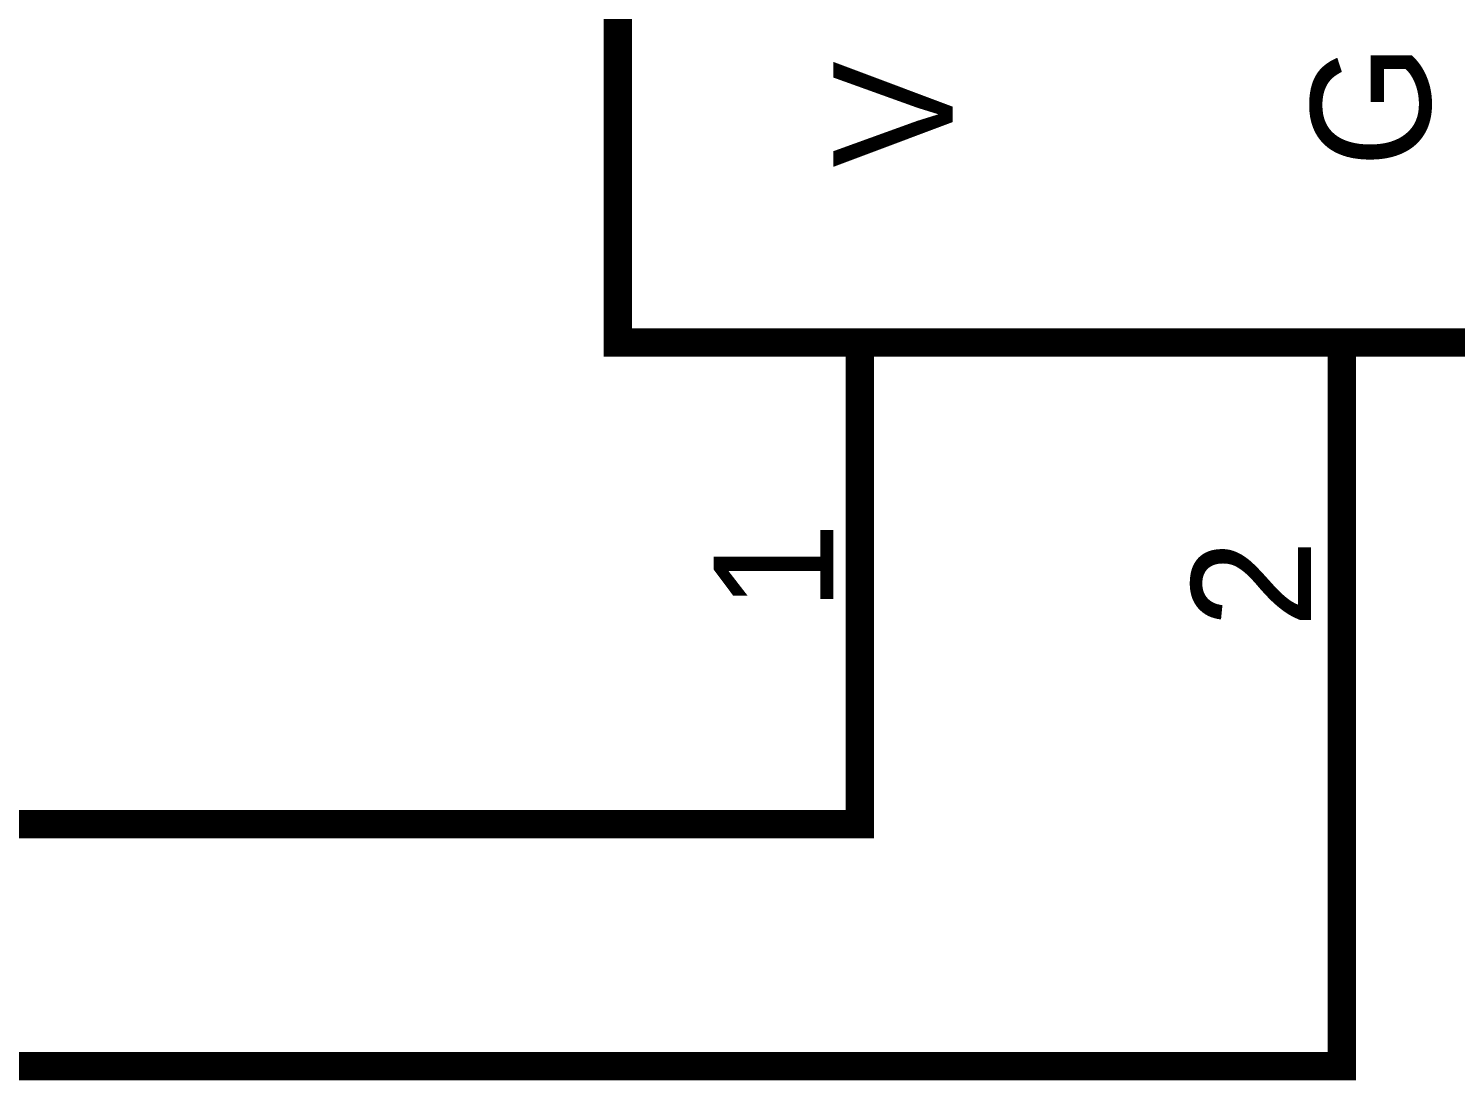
# Model space of a CAD drawing. Header units: inches. Extents: x 0 to 22.3, y 0 to 15.7.
# Drawn here: x 8.656 to 9.247, y 3.794 to 4.23 of the extents above; entities that cross this region are included whole.
import ezdxf

# ---------------------------------------------------------------- set-up
doc = ezdxf.new("R2010")
doc.units = ezdxf.units.IN
doc.header["$MEASUREMENT"] = 0
doc.layers.add('Sheet', color=255, linetype='Continuous')

msp = doc.modelspace()

# ---------------------------------------------------------------- linework, layer by layer
at = {"layer": 'Sheet'}
for points in [[(8.90002, 4.59994, 0.0118, 0.0118, 0), (9.50031, 4.59994, 0.0118, 0.0118, 0), (9.50031, 4.10003, 0.0118, 0.0118, 0), (8.90002, 4.10003, 0.0118, 0.0118, 0), (8.90002, 4.59994, 0.0118, 0.0118, 0)], [(8.90002, 4.59994, 0.0039, 0.0039, 0), (8.90002, 4.10003, 0.0039, 0.0039, 0), (9.50031, 4.10003, 0.0039, 0.0039, 0), (9.50031, 4.59994, 0.0039, 0.0039, 0), (8.90002, 4.59994, 0.0039, 0.0039, 0), (8.90002, 4.59994, 0.0039, 0.0039, 0)]]:
    msp.add_lwpolyline(points, format="xyseb", close=True, dxfattribs=at)
for points in [[(9.00036, 4.10003, 0.0118, 0.0118, 0), (9.00036, 4.00014, 0.0118, 0.0118, 0)], [(9.20016, 4.10003, 0.0118, 0.0118, 0), (9.20016, 4.00014, 0.0118, 0.0118, 0)], [(9.00036, 4.00014, 0.0118, 0.0118, 0), (9.00036, 3.90025, 0.0118, 0.0118, 0), (8.00003, 3.90025, 0.0118, 0.0118, 0)], [(8.20027, 3.79991, 0.0118, 0.0118, 0), (9.20016, 3.79991, 0.0118, 0.0118, 0), (9.20016, 4.00014, 0.0118, 0.0118, 0)]]:
    msp.add_lwpolyline(points, format="xyseb", dxfattribs=at)

# ---------------------------------------------------------------- texts
for s, p in [('G', (9.23685, 4.17252)), ('V', (9.03882, 4.17252)), ('1', (8.98931, 3.98865)), ('2', (9.18735, 3.98158))]:
    msp.add_text(s, height=0.0495, rotation=90, dxfattribs=at).set_placement(p)

doc.saveas('drawing.dxf')
